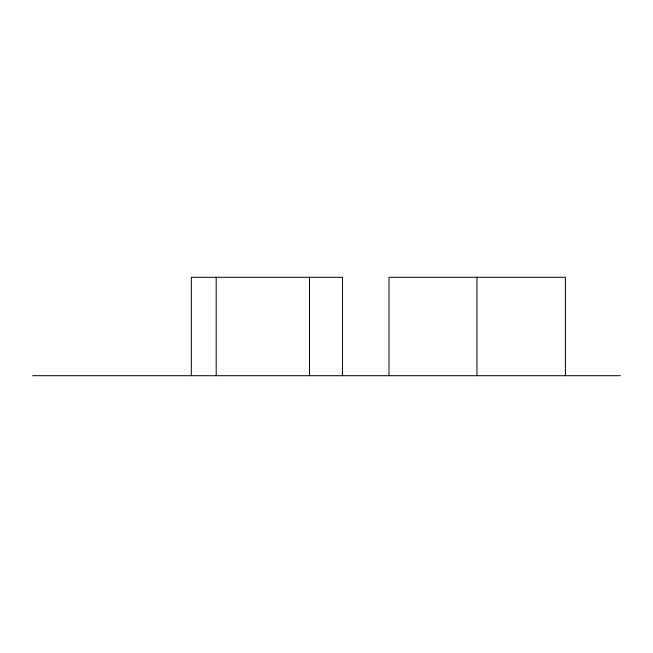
<?xml version="1.0" encoding="UTF-8"?>
<svg xmlns="http://www.w3.org/2000/svg" width="653" height="653" viewBox="0 0 653 653"><rect width="100%" height="100%" fill="white"/><g stroke="black" fill="none" stroke-linecap="round" stroke-linejoin="round"><path stroke-width="0.98" d="M32.65 375.704L620.35 375.704M565.4 375.704L565.4 277.296L388.992 277.296L388.992 375.704M476.959 277.296L476.959 375.704M342.466 375.704L342.466 277.296L191.329 277.296L191.329 375.704M309.489 277.296L309.489 375.704M216.2 277.296L216.2 375.704"/></g></svg>
